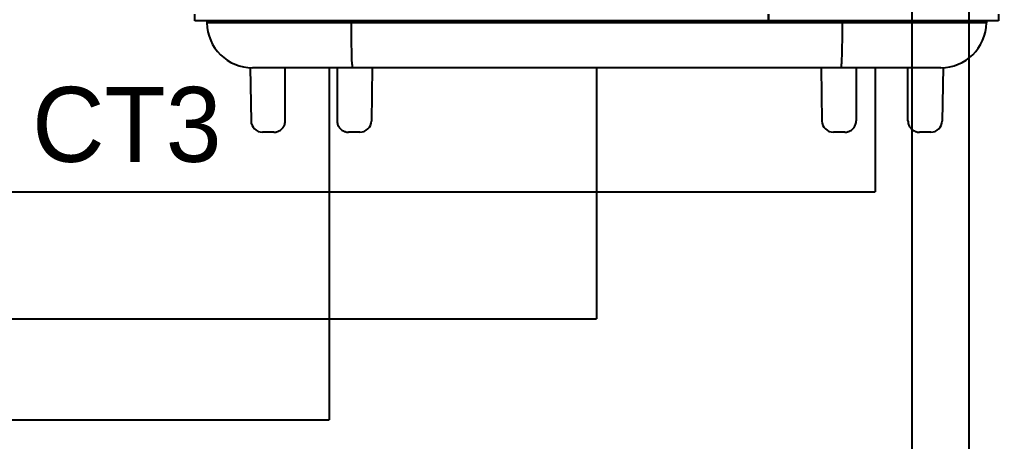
# Model space of a CAD drawing. Header units: millimetres. Extents: x 45 to 885, y 38 to 718.
# Drawn here: x 266.63 to 292.35, y 448.59 to 459.68 of the extents above; entities that cross this region are included whole.
import ezdxf

# ---------------------------------------------------------------- set-up
doc = ezdxf.new("R2010")
doc.units = ezdxf.units.MM
doc.layers.add('ASHADE', color=7, linetype='Continuous')
doc.styles.add('ghs', font='NGULIM.TTF')

msp = doc.modelspace()

# ---------------------------------------------------------------- linework, layer by layer
at = {"color": 7, "linetype": 'Continuous'}
for p, q in [((271.234, 459.646), (271.234, 459.822)), ((286.309, 459.646), (271.234, 459.646)), ((271.549, 459.646), (271.55, 459.595)), ((275.34, 459.595), (275.34, 459.646)), ((286.309, 459.822), (286.309, 459.646)), ((286.31, 459.646), (286.31, 459.822)), ((292.348, 459.646), (286.31, 459.646)), ((288.241, 459.595), (288.241, 459.646)), ((292.033, 459.646), (292.032, 459.595)), ((292.348, 459.822), (292.348, 459.646)), ((292.032, 459.595), (271.55, 459.595)), ((272.686, 458.423), (272.711, 457.015)), ((290.832, 458.416), (272.749, 458.416)), ((273.61, 457.021), (273.61, 458.416)), ((274.971, 458.416), (274.971, 457.021)), ((275.895, 458.416), (275.871, 457.015)), ((287.686, 458.416), (287.711, 457.015)), ((288.61, 458.416), (288.61, 457.021)), ((289.971, 457.021), (289.971, 458.416)), ((290.895, 458.423), (290.871, 457.015)), ((273.31, 456.721), (273.01, 456.721)), ((275.571, 456.721), (275.271, 456.721)), ((288.31, 456.721), (288.01, 456.721)), ((290.571, 456.721), (290.271, 456.721))]:
    msp.add_line(p, q, dxfattribs=at)
for centre, radius, start, end in [((272.749, 459.616), 1.2, 181, 270), ((290.832, 459.616), 1.2, 270, 359), ((273.01, 457.021), 0.3, 181, 270), ((275.571, 457.021), 0.3, 270, 359), ((288.01, 457.021), 0.3, 181, 270), ((290.571, 457.021), 0.3, 270, 359)]:
    msp.add_arc(centre, radius, start, end, dxfattribs=at)
for points, knots in [([(275.34, 459.595), (275.34, 459.507), (275.341, 459.336), (275.343, 459.091), (275.346, 458.869), (275.353, 458.69), (275.353, 458.542), (275.37, 458.476), (275.364, 458.416), (275.375, 458.416)], [0, 0, 0, 0, 0.263626, 0.513282, 0.736734, 0.923047, 1.063132, 1.150235, 1.180742, 1.180742, 1.180742, 1.180742]), ([(288.241, 459.595), (288.241, 459.507), (288.241, 459.336), (288.238, 459.091), (288.235, 458.869), (288.228, 458.69), (288.228, 458.542), (288.211, 458.476), (288.217, 458.416), (288.207, 458.416)], [0, 0, 0, 0, 0.263626, 0.513282, 0.736734, 0.923047, 1.063132, 1.150235, 1.180742, 1.180742, 1.180742, 1.180742]), ([(273.31, 456.721), (273.342, 456.721), (273.405, 456.731), (273.49, 456.774), (273.557, 456.841), (273.6, 456.926), (273.61, 456.989), (273.61, 457.021)], [0, 0, 0, 0, 0.0938824, 0.1877592, 0.281627, 0.3754859, 0.4693391, 0.4693391, 0.4693391, 0.4693391]), ([(274.971, 457.021), (274.971, 456.989), (274.981, 456.926), (275.024, 456.841), (275.092, 456.774), (275.177, 456.731), (275.24, 456.721), (275.271, 456.721)], [0, 0, 0, 0, 0.0938533, 0.1877121, 0.2815799, 0.3754568, 0.4693391, 0.4693391, 0.4693391, 0.4693391]), ([(288.31, 456.721), (288.342, 456.721), (288.405, 456.731), (288.49, 456.774), (288.557, 456.841), (288.6, 456.926), (288.61, 456.989), (288.61, 457.021)], [0, 0, 0, 0, 0.0938824, 0.1877592, 0.281627, 0.3754859, 0.4693391, 0.4693391, 0.4693391, 0.4693391]), ([(289.971, 457.021), (289.971, 456.989), (289.981, 456.926), (290.024, 456.841), (290.092, 456.774), (290.177, 456.731), (290.24, 456.721), (290.271, 456.721)], [0, 0, 0, 0, 0.0938533, 0.1877121, 0.2815799, 0.3754568, 0.4693391, 0.4693391, 0.4693391, 0.4693391])]:
    msp.add_open_spline(points, degree=3, knots=knots, dxfattribs=at)
at = {"layer": 'ASHADE', "color": 5}
for p, q in [((290.079, 440.433), (290.079, 461.206)), ((291.579, 435.8), (291.579, 461.206))]:
    msp.add_line(p, q, dxfattribs=at)
at = {"layer": 'ASHADE', "color": 0, "linetype": 'ByBlock', "lineweight": 25, "ltscale": 2}
for p, q in [((274.762, 458.416), (274.762, 449.161)), ((281.791, 458.416), (281.791, 451.816)), ((289.106, 458.416), (289.106, 455.153))]:
    msp.add_line(p, q, dxfattribs=at)
at = {"layer": 'ASHADE', "color": 0, "linetype": 'ByBlock', "lineweight": 25}
for p, q in [((265.962, 455.153), (289.106, 455.153)), ((261.183, 451.816), (281.791, 451.816)), ((253.551, 449.161), (274.762, 449.161))]:
    msp.add_line(p, q, dxfattribs=at)

# ---------------------------------------------------------------- texts
at = {"layer": 'ASHADE', "color": 0, "linetype": 'ByBlock', "lineweight": 25, "ltscale": 2, "style": 'ghs'}
msp.add_text('CT3', height=1.9703, dxfattribs=at).set_placement((266.957, 455.942))

doc.saveas('drawing.dxf')
